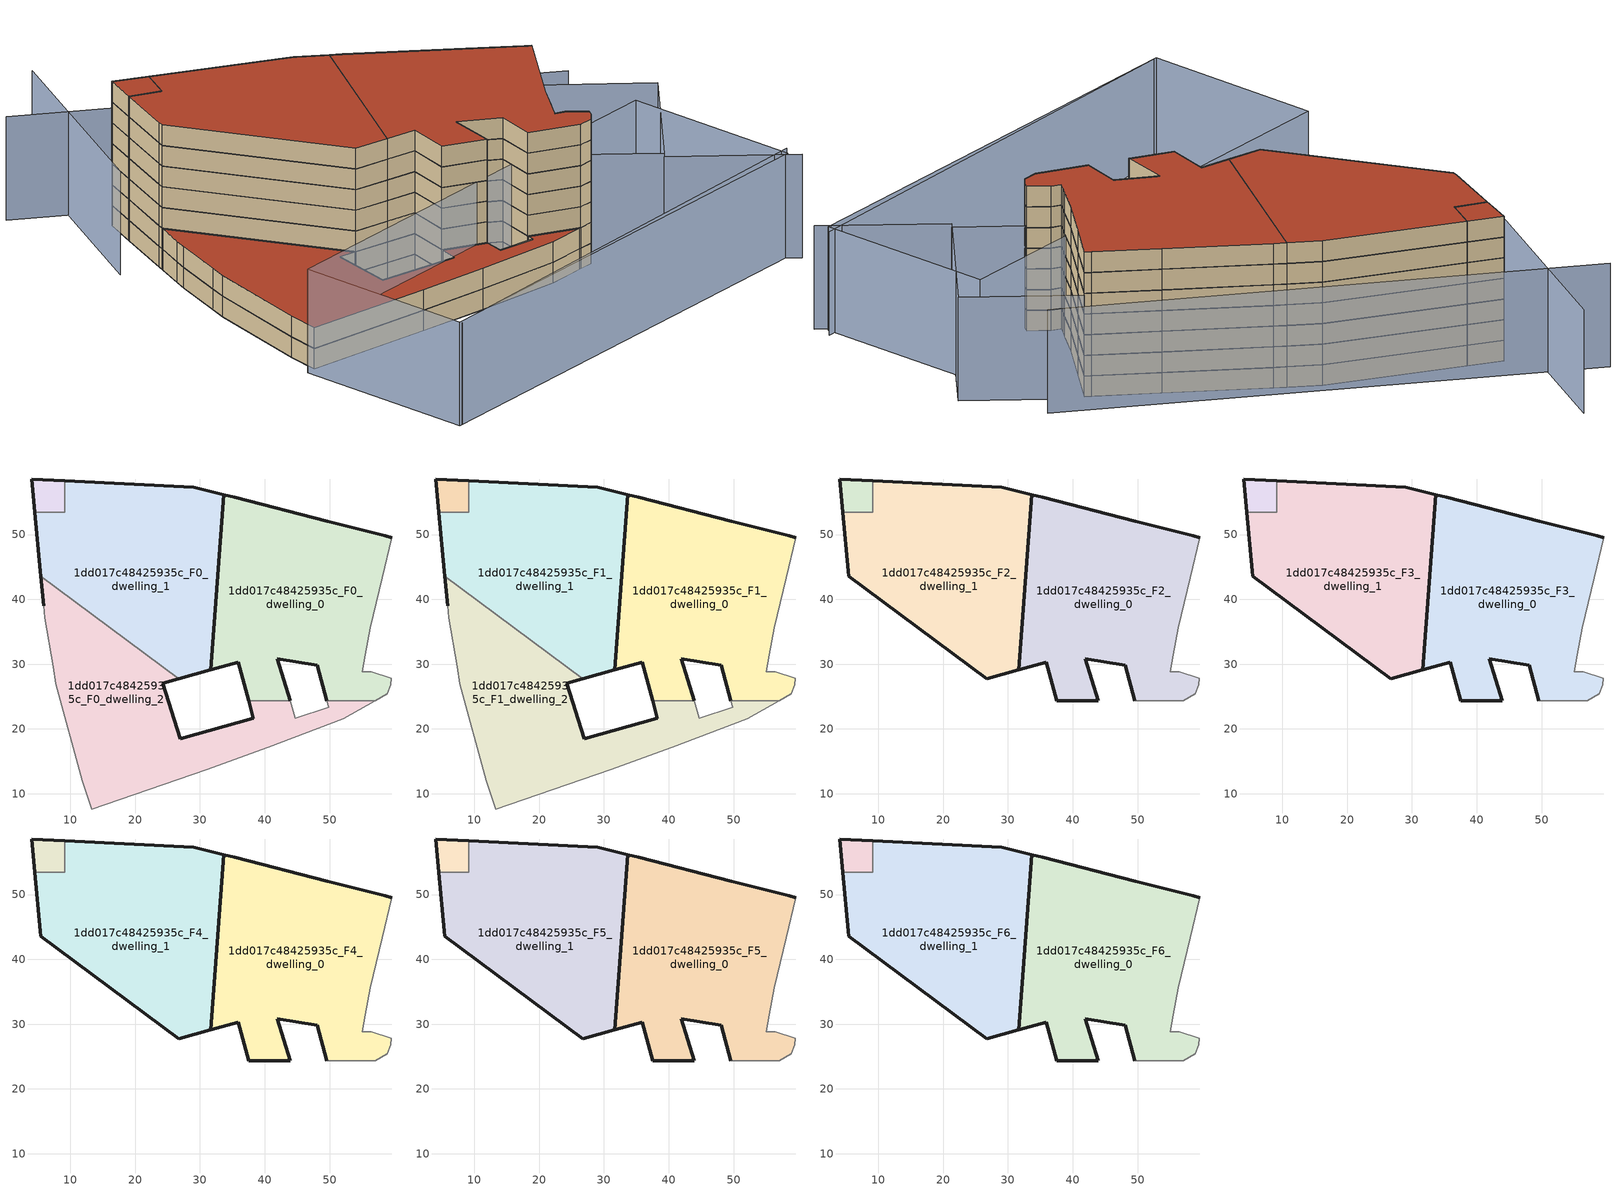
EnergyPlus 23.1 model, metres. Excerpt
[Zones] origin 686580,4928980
1dd017c48425935c_F0_dwelling_0
 floor ground (EU_floor_Construction): 58.86,25.41 59.44,26.85 59.48,27.79 56.45,28.85 55.02,28.84 55.26,30.11 55.51,31.46 56.28,35.64 58.14,43.37 59.6,49.52 58.61,49.78 49.66,52.09 35.34,55.78 33.65,56.17 31.65,29.14 35.93,30.33 37.51,24.38 43.9,24.38 41.95,30.86 48.09,29.84 49.56,24.38 57.04,24.38 z0
 wall outside (EU_wall_Construction): 49.56,24.38 48.09,29.84 41.95,30.86 43.9,24.38 / 37.51,24.38 35.93,30.33 31.65,29.14 33.65,56.17 35.34,55.78 49.66,52.09 58.61,49.78 59.6,49.52 z0:3
 wall adiabatic (EU_wall_Construction): 59.6,49.52 58.14,43.37 56.28,35.64 55.51,31.46 55.26,30.11 55.02,28.84 56.45,28.85 59.48,27.79 59.44,26.85 58.86,25.41 57.04,24.38 z0:3
 wall to 1dd017c48425935c_F0_dwelling_2 (EU_wall_Construction): 57.04,24.38 49.56,24.38 / 43.9,24.38 37.51,24.38 z0:3
1dd017c48425935c_F0_dwelling_1
 floor ground (EU_floor_Construction): 31.65,29.14 33.65,56.17 29.04,57.26 9.13,58.3 9.13,53.46 4.51,53.46 5.38,44.34 5.45,43.55 26.73,27.77 z0
 wall outside (EU_wall_Construction): 5.45,43.55 5.38,44.34 4.51,53.46 / 9.13,58.3 29.04,57.26 33.65,56.17 31.65,29.14 26.73,27.77 z0:3
 wall to 1dd017c48425935c_F0_dwelling_2 (EU_wall_Construction): 26.73,27.77 5.45,43.55 z0:3
 wall to 1dd017c48425935c_F0_circulation (EU_wall_Construction): 4.51,53.46 9.13,53.46 9.13,58.3 z0:3
1dd017c48425935c_F0_dwelling_2
 floor ground (EU_floor_Construction): 52.06,21.56 57.04,24.38 49.56,24.38 49.84,23.33 44.71,21.68 43.9,24.38 37.51,24.38 38.23,21.68 26.96,18.47 24.23,27.08 26.73,27.77 5.45,43.55 5.89,38.99 6.08,37.19 7.33,29.58 7.76,27.01 11.81,12.02 13.31,7.66 30.94,13.72 40.56,17.15 z0
 wall outside (EU_wall_Construction): 26.73,27.77 24.23,27.08 26.96,18.47 38.23,21.68 37.51,24.38 / 5.89,38.99 5.45,43.55 z0:3
 wall adiabatic (EU_wall_Construction): 43.9,24.38 44.71,21.68 49.84,23.33 49.56,24.38 / 57.04,24.38 52.06,21.56 40.56,17.15 30.94,13.72 13.31,7.66 11.81,12.02 7.76,27.01 7.33,29.58 6.08,37.19 5.89,38.99 z0:3
1dd017c48425935c_F0_circulation
 floor ground (EU_floor_Construction): 9.13,53.46 9.13,58.3 4.03,58.57 4.51,53.46 z0
 wall outside (EU_wall_Construction): 4.51,53.46 4.03,58.57 9.13,58.3 z0:3
1dd017c48425935c_F1_dwelling_0
 floor to 1dd017c48425935c_F0_dwelling_0 (EU_floor_Construction): 58.86,25.41 59.44,26.85 59.48,27.79 56.45,28.85 55.02,28.84 55.26,30.11 55.51,31.46 56.28,35.64 58.14,43.37 59.6,49.52 58.61,49.78 49.65,52.09 35.34,55.78 33.65,56.17 31.65,29.14 35.92,30.33 37.51,24.38 43.9,24.38 41.95,30.86 48.09,29.84 49.56,24.38 57.04,24.38 z3
 wall outside (EU_wall_Construction): 49.56,24.38 48.09,29.84 41.95,30.86 43.9,24.38 / 37.51,24.38 35.93,30.33 31.65,29.14 33.65,56.17 35.34,55.78 49.66,52.09 58.61,49.78 59.6,49.52 z3:6
 wall adiabatic (EU_wall_Construction): 59.6,49.52 58.14,43.37 56.28,35.64 55.51,31.46 55.26,30.11 55.02,28.84 56.45,28.85 59.48,27.79 59.44,26.85 58.86,25.41 57.04,24.38 z3:6
 wall to 1dd017c48425935c_F1_dwelling_2 (EU_wall_Construction): 57.04,24.38 49.56,24.38 / 43.9,24.38 37.51,24.38 z3:6
1dd017c48425935c_F1_dwelling_1
 floor to 1dd017c48425935c_F0_dwelling_1 (EU_floor_Construction): 31.65,29.14 33.65,56.17 29.03,57.26 9.13,58.3 9.13,53.46 4.51,53.46 5.38,44.34 5.45,43.55 26.73,27.77 z3
 wall outside (EU_wall_Construction): 5.45,43.55 5.38,44.34 4.51,53.46 / 9.13,58.3 29.04,57.26 33.65,56.17 31.65,29.14 26.73,27.77 z3:6
 wall to 1dd017c48425935c_F1_dwelling_2 (EU_wall_Construction): 26.73,27.77 5.45,43.55 z3:6
 wall to 1dd017c48425935c_F1_circulation (EU_wall_Construction): 4.51,53.46 9.13,53.46 9.13,58.3 z3:6
1dd017c48425935c_F1_dwelling_2
 floor to 1dd017c48425935c_F0_dwelling_2 (EU_floor_Construction): 52.06,21.56 57.04,24.38 49.56,24.38 49.84,23.33 44.71,21.68 43.9,24.38 37.51,24.38 38.23,21.68 26.96,18.47 24.23,27.08 26.73,27.77 5.45,43.55 5.88,38.99 6.08,37.19 7.33,29.58 7.75,27.01 11.81,12.02 13.31,7.66 30.94,13.72 40.56,17.15 z3
 wall outside (EU_wall_Construction): 26.73,27.77 24.23,27.08 26.96,18.47 38.23,21.68 37.51,24.38 / 5.89,38.99 5.45,43.55 z3:6
 wall adiabatic (EU_wall_Construction): 43.9,24.38 44.71,21.68 49.84,23.33 49.56,24.38 / 57.04,24.38 52.06,21.56 40.56,17.15 30.94,13.72 13.31,7.66 11.81,12.02 7.76,27.01 7.33,29.58 6.08,37.19 5.89,38.99 z3:6
 roof outside (EU_roof_Construction): 57.04,24.38 52.06,21.56 40.56,17.15 30.94,13.72 13.31,7.66 11.81,12.02 7.76,27.01 7.33,29.58 6.08,37.19 5.89,38.99 5.45,43.55 26.73,27.77 24.23,27.08 26.96,18.47 38.23,21.68 37.51,24.38 43.9,24.38 44.71,21.68 49.84,23.33 49.56,24.38 z6
1dd017c48425935c_F1_circulation
 floor to 1dd017c48425935c_F0_circulation (EU_floor_Construction): 9.13,53.46 9.13,58.3 4.02,58.57 4.51,53.46 z3
 wall outside (EU_wall_Construction): 4.51,53.46 4.03,58.57 9.13,58.3 z3:6
1dd017c48425935c_F2_dwelling_0
 floor to 1dd017c48425935c_F1_dwelling_0 (EU_floor_Construction): 58.86,25.41 59.44,26.85 59.48,27.79 56.45,28.85 55.02,28.84 55.26,30.11 55.51,31.46 56.28,35.64 58.14,43.37 59.6,49.52 58.61,49.78 49.65,52.09 35.34,55.78 33.65,56.17 31.65,29.14 35.92,30.33 37.51,24.38 43.9,24.38 41.95,30.86 48.09,29.84 49.56,24.38 57.04,24.38 z6
 wall outside (EU_wall_Construction): 49.56,24.38 48.09,29.84 41.95,30.86 43.9,24.38 37.51,24.38 35.93,30.33 31.65,29.14 33.65,56.17 35.34,55.78 49.66,52.09 58.61,49.78 59.6,49.52 z6:9
 wall adiabatic (EU_wall_Construction): 59.6,49.52 58.14,43.37 56.28,35.64 55.51,31.46 55.26,30.11 55.02,28.84 56.45,28.85 59.48,27.79 59.44,26.85 58.86,25.41 57.04,24.38 49.56,24.38 z6:9
1dd017c48425935c_F2_dwelling_1
 floor to 1dd017c48425935c_F1_dwelling_1 (EU_floor_Construction): 31.65,29.14 33.65,56.17 29.03,57.26 9.13,58.3 9.13,53.46 4.51,53.46 5.38,44.34 5.45,43.55 26.73,27.77 z6
 wall outside (EU_wall_Construction): 9.13,58.3 29.04,57.26 33.65,56.17 31.65,29.14 26.73,27.77 5.45,43.55 5.38,44.34 4.51,53.46 z6:9
 wall to 1dd017c48425935c_F2_circulation (EU_wall_Construction): 4.51,53.46 9.13,53.46 9.13,58.3 z6:9
1dd017c48425935c_F2_circulation
 floor to 1dd017c48425935c_F1_circulation (EU_floor_Construction): 9.13,53.46 9.13,58.3 4.02,58.57 4.51,53.46 z6
 wall outside (EU_wall_Construction): 4.51,53.46 4.03,58.57 9.13,58.3 z6:9
1dd017c48425935c_F3_dwelling_0
 floor to 1dd017c48425935c_F2_dwelling_0 (EU_floor_Construction): 58.86,25.41 59.44,26.85 59.48,27.79 56.45,28.85 55.02,28.84 55.26,30.11 55.51,31.46 56.28,35.64 58.14,43.37 59.6,49.52 58.61,49.78 49.65,52.09 35.34,55.78 33.65,56.17 31.65,29.14 35.92,30.33 37.51,24.38 43.9,24.38 41.95,30.86 48.09,29.84 49.56,24.38 57.04,24.38 z9
 wall outside (EU_wall_Construction): 49.56,24.38 48.09,29.84 41.95,30.86 43.9,24.38 37.51,24.38 35.93,30.33 31.65,29.14 33.65,56.17 35.34,55.78 49.66,52.09 58.61,49.78 59.6,49.52 z9:12
 wall adiabatic (EU_wall_Construction): 59.6,49.52 58.14,43.37 56.28,35.64 55.51,31.46 55.26,30.11 55.02,28.84 56.45,28.85 59.48,27.79 59.44,26.85 58.86,25.41 57.04,24.38 49.56,24.38 z9:12
1dd017c48425935c_F3_dwelling_1
 floor to 1dd017c48425935c_F2_dwelling_1 (EU_floor_Construction): 31.65,29.14 33.65,56.17 29.03,57.26 9.13,58.3 9.13,53.46 4.51,53.46 5.38,44.34 5.45,43.55 26.73,27.77 z9
 wall outside (EU_wall_Construction): 9.13,58.3 29.04,57.26 33.65,56.17 31.65,29.14 26.73,27.77 5.45,43.55 5.38,44.34 4.51,53.46 z9:12
 wall to 1dd017c48425935c_F3_circulation (EU_wall_Construction): 4.51,53.46 9.13,53.46 9.13,58.3 z9:12
1dd017c48425935c_F3_circulation
 floor to 1dd017c48425935c_F2_circulation (EU_floor_Construction): 9.13,53.46 9.13,58.3 4.02,58.57 4.51,53.46 z9
 wall outside (EU_wall_Construction): 4.51,53.46 4.03,58.57 9.13,58.3 z9:12
1dd017c48425935c_F4_dwelling_0
 floor to 1dd017c48425935c_F3_dwelling_0 (EU_floor_Construction): 58.86,25.41 59.44,26.85 59.48,27.79 56.45,28.85 55.02,28.84 55.26,30.11 55.51,31.46 56.28,35.64 58.14,43.37 59.6,49.52 58.61,49.78 49.65,52.09 35.34,55.78 33.65,56.17 31.65,29.14 35.92,30.33 37.51,24.38 43.9,24.38 41.95,30.86 48.09,29.84 49.56,24.38 57.04,24.38 z12
 wall outside (EU_wall_Construction): 49.56,24.38 48.09,29.84 41.95,30.86 43.9,24.38 37.51,24.38 35.93,30.33 31.65,29.14 33.65,56.17 35.34,55.78 49.66,52.09 58.61,49.78 59.6,49.52 z12:15
 wall adiabatic (EU_wall_Construction): 59.6,49.52 58.14,43.37 56.28,35.64 55.51,31.46 55.26,30.11 55.02,28.84 56.45,28.85 59.48,27.79 59.44,26.85 58.86,25.41 57.04,24.38 49.56,24.38 z12:15
1dd017c48425935c_F4_dwelling_1
 floor to 1dd017c48425935c_F3_dwelling_1 (EU_floor_Construction): 31.65,29.14 33.65,56.17 29.03,57.26 9.13,58.3 9.13,53.46 4.51,53.46 5.38,44.34 5.45,43.55 26.73,27.77 z12
 wall outside (EU_wall_Construction): 9.13,58.3 29.04,57.26 33.65,56.17 31.65,29.14 26.73,27.77 5.45,43.55 5.38,44.34 4.51,53.46 z12:15
 wall to 1dd017c48425935c_F4_circulation (EU_wall_Construction): 4.51,53.46 9.13,53.46 9.13,58.3 z12:15
1dd017c48425935c_F4_circulation
 floor to 1dd017c48425935c_F3_circulation (EU_floor_Construction): 9.13,53.46 9.13,58.3 4.02,58.57 4.51,53.46 z12
 wall outside (EU_wall_Construction): 4.51,53.46 4.03,58.57 9.13,58.3 z12:15
1dd017c48425935c_F5_dwelling_0
 floor to 1dd017c48425935c_F4_dwelling_0 (EU_floor_Construction): 58.86,25.41 59.44,26.85 59.48,27.79 56.45,28.85 55.02,28.84 55.26,30.11 55.51,31.46 56.28,35.64 58.14,43.37 59.6,49.52 58.61,49.78 49.65,52.09 35.34,55.78 33.65,56.17 31.65,29.14 35.92,30.33 37.51,24.38 43.9,24.38 41.95,30.86 48.09,29.84 49.56,24.38 57.04,24.38 z15
 wall outside (EU_wall_Construction): 49.56,24.38 48.09,29.84 41.95,30.86 43.9,24.38 37.51,24.38 35.93,30.33 31.65,29.14 33.65,56.17 35.34,55.78 49.66,52.09 58.61,49.78 59.6,49.52 z15:18
 wall adiabatic (EU_wall_Construction): 59.6,49.52 58.14,43.37 56.28,35.64 55.51,31.46 55.26,30.11 55.02,28.84 56.45,28.85 59.48,27.79 59.44,26.85 58.86,25.41 57.04,24.38 49.56,24.38 z15:18
1dd017c48425935c_F5_dwelling_1
 floor to 1dd017c48425935c_F4_dwelling_1 (EU_floor_Construction): 31.65,29.14 33.65,56.17 29.03,57.26 9.13,58.3 9.13,53.46 4.51,53.46 5.38,44.34 5.45,43.55 26.73,27.77 z15
 wall outside (EU_wall_Construction): 9.13,58.3 29.04,57.26 33.65,56.17 31.65,29.14 26.73,27.77 5.45,43.55 5.38,44.34 4.51,53.46 z15:18
 wall to 1dd017c48425935c_F5_circulation (EU_wall_Construction): 4.51,53.46 9.13,53.46 9.13,58.3 z15:18
1dd017c48425935c_F5_circulation
 floor to 1dd017c48425935c_F4_circulation (EU_floor_Construction): 9.13,53.46 9.13,58.3 4.02,58.57 4.51,53.46 z15
 wall outside (EU_wall_Construction): 4.51,53.46 4.03,58.57 9.13,58.3 z15:18
1dd017c48425935c_F6_dwelling_0
 floor to 1dd017c48425935c_F5_dwelling_0 (EU_floor_Construction): 58.86,25.41 59.44,26.85 59.48,27.79 56.45,28.85 55.02,28.84 55.26,30.11 55.51,31.46 56.28,35.64 58.14,43.37 59.6,49.52 58.61,49.78 49.65,52.09 35.34,55.78 33.65,56.17 31.65,29.14 35.92,30.33 37.51,24.38 43.9,24.38 41.95,30.86 48.09,29.84 49.56,24.38 57.04,24.38 z18
 wall outside (EU_wall_Construction): 49.56,24.38 48.09,29.84 41.95,30.86 43.9,24.38 37.51,24.38 35.93,30.33 31.65,29.14 33.65,56.17 35.34,55.78 49.66,52.09 58.61,49.78 59.6,49.52 z18:21
 wall adiabatic (EU_wall_Construction): 59.6,49.52 58.14,43.37 56.28,35.64 55.51,31.46 55.26,30.11 55.02,28.84 56.45,28.85 59.48,27.79 59.44,26.85 58.86,25.41 57.04,24.38 49.56,24.38 z18:21
 roof outside (EU_roof_Construction): 58.61,49.78 59.6,49.52 58.14,43.37 56.28,35.64 55.51,31.46 55.26,30.11 55.02,28.84 56.45,28.85 59.48,27.79 59.44,26.85 58.86,25.41 57.04,24.38 49.56,24.38 48.09,29.84 41.95,30.86 43.9,24.38 37.51,24.38 35.93,30.33 31.65,29.14 33.65,56.17 35.34,55.78 49.66,52.09 z21
1dd017c48425935c_F6_dwelling_1
 floor to 1dd017c48425935c_F5_dwelling_1 (EU_floor_Construction): 31.65,29.14 33.65,56.17 29.03,57.26 9.13,58.3 9.13,53.46 4.51,53.46 5.38,44.34 5.45,43.55 26.73,27.77 z18
 wall outside (EU_wall_Construction): 9.13,58.3 29.04,57.26 33.65,56.17 31.65,29.14 26.73,27.77 5.45,43.55 5.38,44.34 4.51,53.46 z18:21
 wall to 1dd017c48425935c_F6_circulation (EU_wall_Construction): 4.51,53.46 9.13,53.46 9.13,58.3 z18:21
 roof outside (EU_roof_Construction): 33.65,56.17 31.65,29.14 26.73,27.77 5.45,43.55 5.38,44.34 4.51,53.46 9.13,53.46 9.13,58.3 29.04,57.26 z21
1dd017c48425935c_F6_circulation
 floor to 1dd017c48425935c_F5_circulation (EU_floor_Construction): 9.13,53.46 9.13,58.3 4.02,58.57 4.51,53.46 z18
 wall outside (EU_wall_Construction): 4.51,53.46 4.03,58.57 9.13,58.3 z18:21
 roof outside (EU_roof_Construction): 9.13,58.3 9.13,53.46 4.51,53.46 4.03,58.57 z21
shading: 25.52,-15.16 84.21,19.86 / 85.43,17.38 68.27,23.1 / 68.27,23.1 75.51,44.82 / -0.09,77.28 -0.26,44.05 / 65.81,52.47 -8.36,65.05 / 83.77,18.35 25.06,-15.43 / 25.06,-15.43 12.16,7 / 12.16,7 70.87,40.77 / 70.87,40.77 83.77,18.35 / 75.48,44.75 68.6,24.11 / 68.6,24.11 52.88,29.35 / 52.88,29.35 59.76,49.99 / 59.76,49.99 75.48,44.75 z0:15
[Building]
EU S2 Campaign: North Axis=0; Terrain=City; Solar Distribution=FullExterior
[Site:Location]
Bologna: Latitude=44.5; Longitude=11.25; Time Zone=1; Elevation=37
[SizingPeriod:WeatherFileDays]
AnnualSizingPeriod: Begin Month=1; Begin Day of Month=1; End Month=12; End Day of Month=31; Day of Week for Start Day=Monday; Use Weather File Daylight Saving Period=No; Use Weather File Rain and Snow Indicators=No
[MATERIAL]
EU_InternalMass_Material: Roughness=MediumRough; Thickness=0.1; Conductivity=1; Density=1800; Specific Heat=900; Thermal Absorptance=0.9; Solar Absorptance=0.7; Visible Absorptance=0.7
[MATERIAL:NOMASS] Roughness=MediumRough; Thermal Absorptance=0.9; Solar Absorptance=0.7; Visible Absorptance=0.7
Name | Thermal Resistance
EU_wall_NoMass | 0.905828
EU_roof_NoMass | 0.37593
EU_floor_NoMass | 0.67114
[CONSTRUCTION]
EU_wall_Construction: EU_wall_NoMass
EU_roof_Construction: EU_roof_NoMass
EU_floor_Construction: EU_floor_NoMass
EU_InternalMass_Construction: EU_InternalMass_Material
[ZONE] Type=1; Multiplier=1; Ceiling Height=autocalculate; Floor Area=autocalculate; Part of Total Floor Area=Yes
Name | Volume
1dd017c48425935c_F0_dwelling_0; 1dd017c48425935c_F1_dwelling_0; 1dd017c48425935c_F2_dwelling_0; 1dd017c48425935c_F3_dwelling_0; 1dd017c48425935c_F4_dwelling_0; 1dd017c48425935c_F5_dwelling_0; 1dd017c48425935c_F6_dwelling_0 | 1979.88
1dd017c48425935c_F0_dwelling_1; 1dd017c48425935c_F1_dwelling_1; 1dd017c48425935c_F2_dwelling_1; 1dd017c48425935c_F3_dwelling_1; 1dd017c48425935c_F4_dwelling_1; 1dd017c48425935c_F5_dwelling_1; 1dd017c48425935c_F6_dwelling_1 | 1887.3
1dd017c48425935c_F0_dwelling_2; 1dd017c48425935c_F1_dwelling_2 | 1742.29
1dd017c48425935c_F0_circulation | 72.4021
1dd017c48425935c_F1_circulation; 1dd017c48425935c_F2_circulation; 1dd017c48425935c_F3_circulation; 1dd017c48425935c_F4_circulation; 1dd017c48425935c_F5_circulation; 1dd017c48425935c_F6_circulation | 72.4036
[INTERNALMASS] Construction=EU_InternalMass_Construction
Name | Zone or ZoneList | Surface Area
1dd017c48425935c_F0_dwelling_0_EU_InternalMass | 1dd017c48425935c_F0_dwelling_0 | 568.413
1dd017c48425935c_F0_dwelling_1_EU_InternalMass | 1dd017c48425935c_F0_dwelling_1 | 573.445
1dd017c48425935c_F0_dwelling_2_EU_InternalMass | 1dd017c48425935c_F0_dwelling_2 | 570.546
1dd017c48425935c_F1_dwelling_0_EU_InternalMass | 1dd017c48425935c_F1_dwelling_0 | 568.413
1dd017c48425935c_F1_dwelling_1_EU_InternalMass | 1dd017c48425935c_F1_dwelling_1 | 573.445
1dd017c48425935c_F1_dwelling_2_EU_InternalMass | 1dd017c48425935c_F1_dwelling_2 | 570.546
1dd017c48425935c_F2_dwelling_0_EU_InternalMass | 1dd017c48425935c_F2_dwelling_0 | 788.607
1dd017c48425935c_F2_dwelling_1_EU_InternalMass | 1dd017c48425935c_F2_dwelling_1 | 788.607
1dd017c48425935c_F3_dwelling_0_EU_InternalMass | 1dd017c48425935c_F3_dwelling_0 | 788.607
1dd017c48425935c_F3_dwelling_1_EU_InternalMass | 1dd017c48425935c_F3_dwelling_1 | 788.607
1dd017c48425935c_F4_dwelling_0_EU_InternalMass | 1dd017c48425935c_F4_dwelling_0 | 788.607
1dd017c48425935c_F4_dwelling_1_EU_InternalMass | 1dd017c48425935c_F4_dwelling_1 | 788.607
1dd017c48425935c_F5_dwelling_0_EU_InternalMass | 1dd017c48425935c_F5_dwelling_0 | 788.607
1dd017c48425935c_F5_dwelling_1_EU_InternalMass | 1dd017c48425935c_F5_dwelling_1 | 788.607
1dd017c48425935c_F6_dwelling_0_EU_InternalMass | 1dd017c48425935c_F6_dwelling_0 | 788.607
1dd017c48425935c_F6_dwelling_1_EU_InternalMass | 1dd017c48425935c_F6_dwelling_1 | 788.607
[OTHEREQUIPMENT] Fuel Type=Electricity; Design Level Calculation Method=Watts/Area; Power per Zone Floor Area=1; Fraction Latent=0; Fraction Radiant=0; Fraction Lost=0; Carbon Dioxide Generation Rate=0; EndUse Subcategory=EU_Step8_InternalGains
Name | Zone or ZoneList or Space or SpaceList | Schedule
EU_Step8_InternalGain_1dd017c48425935c_F0_dwelling_0_f000 | 1dd017c48425935c_F0_dwelling_0 | EU_Step8_GainSchedule_1dd017c48425935c_F0_dwelling_0_f000
EU_Step8_InternalGain_1dd017c48425935c_F0_dwelling_1_f000 | 1dd017c48425935c_F0_dwelling_1 | EU_Step8_GainSchedule_1dd017c48425935c_F0_dwelling_1_f000
EU_Step8_InternalGain_1dd017c48425935c_F0_dwelling_2_f000 | 1dd017c48425935c_F0_dwelling_2 | EU_Step8_GainSchedule_1dd017c48425935c_F0_dwelling_2_f000
EU_Step8_InternalGain_1dd017c48425935c_F1_dwelling_0_f000 | 1dd017c48425935c_F1_dwelling_0 | EU_Step8_GainSchedule_1dd017c48425935c_F1_dwelling_0_f000
EU_Step8_InternalGain_1dd017c48425935c_F1_dwelling_1_f000 | 1dd017c48425935c_F1_dwelling_1 | EU_Step8_GainSchedule_1dd017c48425935c_F1_dwelling_1_f000
EU_Step8_InternalGain_1dd017c48425935c_F1_dwelling_2_f000 | 1dd017c48425935c_F1_dwelling_2 | EU_Step8_GainSchedule_1dd017c48425935c_F1_dwelling_2_f000
EU_Step8_InternalGain_1dd017c48425935c_F2_dwelling_0_f000 | 1dd017c48425935c_F2_dwelling_0 | EU_Step8_GainSchedule_1dd017c48425935c_F2_dwelling_0_f000
EU_Step8_InternalGain_1dd017c48425935c_F2_dwelling_1_f000 | 1dd017c48425935c_F2_dwelling_1 | EU_Step8_GainSchedule_1dd017c48425935c_F2_dwelling_1_f000
EU_Step8_InternalGain_1dd017c48425935c_F3_dwelling_0_f000 | 1dd017c48425935c_F3_dwelling_0 | EU_Step8_GainSchedule_1dd017c48425935c_F3_dwelling_0_f000
EU_Step8_InternalGain_1dd017c48425935c_F3_dwelling_1_f000 | 1dd017c48425935c_F3_dwelling_1 | EU_Step8_GainSchedule_1dd017c48425935c_F3_dwelling_1_f000
EU_Step8_InternalGain_1dd017c48425935c_F4_dwelling_0_f000 | 1dd017c48425935c_F4_dwelling_0 | EU_Step8_GainSchedule_1dd017c48425935c_F4_dwelling_0_f000
EU_Step8_InternalGain_1dd017c48425935c_F4_dwelling_1_f000 | 1dd017c48425935c_F4_dwelling_1 | EU_Step8_GainSchedule_1dd017c48425935c_F4_dwelling_1_f000
EU_Step8_InternalGain_1dd017c48425935c_F5_dwelling_0_f000 | 1dd017c48425935c_F5_dwelling_0 | EU_Step8_GainSchedule_1dd017c48425935c_F5_dwelling_0_f000
EU_Step8_InternalGain_1dd017c48425935c_F5_dwelling_1_f000 | 1dd017c48425935c_F5_dwelling_1 | EU_Step8_GainSchedule_1dd017c48425935c_F5_dwelling_1_f000
EU_Step8_InternalGain_1dd017c48425935c_F6_dwelling_0_f000 | 1dd017c48425935c_F6_dwelling_0 | EU_Step8_GainSchedule_1dd017c48425935c_F6_dwelling_0_f000
EU_Step8_InternalGain_1dd017c48425935c_F6_dwelling_1_f000 | 1dd017c48425935c_F6_dwelling_1 | EU_Step8_GainSchedule_1dd017c48425935c_F6_dwelling_1_f000
[ZONEINFILTRATION:DESIGNFLOWRATE] Schedule=EU_AlwaysOn; Design Flow Rate Calculation Method=Flow/Area; Flow Rate per Floor Area=0.0005; Constant Term Coefficient=1; Temperature Term Coefficient=0; Velocity Term Coefficient=0; Velocity Squared Term Coefficient=0
Name | Zone or ZoneList or Space or SpaceList
EU_Circulation_Infiltration_1dd017c48425935c_F0_circulation | 1dd017c48425935c_F0_circulation
EU_Circulation_Infiltration_1dd017c48425935c_F1_circulation | 1dd017c48425935c_F1_circulation
EU_Circulation_Infiltration_1dd017c48425935c_F2_circulation | 1dd017c48425935c_F2_circulation
EU_Circulation_Infiltration_1dd017c48425935c_F3_circulation | 1dd017c48425935c_F3_circulation
EU_Circulation_Infiltration_1dd017c48425935c_F4_circulation | 1dd017c48425935c_F4_circulation
EU_Circulation_Infiltration_1dd017c48425935c_F5_circulation | 1dd017c48425935c_F5_circulation
EU_Circulation_Infiltration_1dd017c48425935c_F6_circulation | 1dd017c48425935c_F6_circulation
[ZONEVENTILATION:DESIGNFLOWRATE] Schedule=EU_AlwaysOn; Design Flow Rate Calculation Method=AirChanges/Hour; Air Changes per Hour=0.73129; Ventilation Type=Natural; Fan Pressure Rise=0; Fan Total Efficiency=1; Constant Term Coefficient=1; Temperature Term Coefficient=0; Velocity Term Coefficient=0; Velocity Squared Term Coefficient=0; Minimum Indoor Temperature=-100; Maximum Indoor Temperature=100; Delta Temperature=-100; Minimum Outdoor Temperature=-100; Maximum Outdoor Temperature=100; Maximum Wind Speed=40
Name | Zone or ZoneList or Space or SpaceList
EU_ConstantAir_1dd017c48425935c_F0_dwelling_0 | 1dd017c48425935c_F0_dwelling_0
EU_ConstantAir_1dd017c48425935c_F0_dwelling_1 | 1dd017c48425935c_F0_dwelling_1
EU_ConstantAir_1dd017c48425935c_F0_dwelling_2 | 1dd017c48425935c_F0_dwelling_2
EU_ConstantAir_1dd017c48425935c_F1_dwelling_0 | 1dd017c48425935c_F1_dwelling_0
EU_ConstantAir_1dd017c48425935c_F1_dwelling_1 | 1dd017c48425935c_F1_dwelling_1
EU_ConstantAir_1dd017c48425935c_F1_dwelling_2 | 1dd017c48425935c_F1_dwelling_2
EU_ConstantAir_1dd017c48425935c_F2_dwelling_0 | 1dd017c48425935c_F2_dwelling_0
EU_ConstantAir_1dd017c48425935c_F2_dwelling_1 | 1dd017c48425935c_F2_dwelling_1
EU_ConstantAir_1dd017c48425935c_F3_dwelling_0 | 1dd017c48425935c_F3_dwelling_0
EU_ConstantAir_1dd017c48425935c_F3_dwelling_1 | 1dd017c48425935c_F3_dwelling_1
EU_ConstantAir_1dd017c48425935c_F4_dwelling_0 | 1dd017c48425935c_F4_dwelling_0
EU_ConstantAir_1dd017c48425935c_F4_dwelling_1 | 1dd017c48425935c_F4_dwelling_1
EU_ConstantAir_1dd017c48425935c_F5_dwelling_0 | 1dd017c48425935c_F5_dwelling_0
EU_ConstantAir_1dd017c48425935c_F5_dwelling_1 | 1dd017c48425935c_F5_dwelling_1
EU_ConstantAir_1dd017c48425935c_F6_dwelling_0 | 1dd017c48425935c_F6_dwelling_0
EU_ConstantAir_1dd017c48425935c_F6_dwelling_1 | 1dd017c48425935c_F6_dwelling_1
[HVACTEMPLATE:THERMOSTAT] Constant Heating Setpoint=20; Constant Cooling Setpoint=50
EU_HeatOnly_1dd017c48425935c_F0_dwelling_0; EU_HeatOnly_1dd017c48425935c_F0_dwelling_1; EU_HeatOnly_1dd017c48425935c_F0_dwelling_2; EU_HeatOnly_1dd017c48425935c_F1_dwelling_0; EU_HeatOnly_1dd017c48425935c_F1_dwelling_1; EU_HeatOnly_1dd017c48425935c_F1_dwelling_2; EU_HeatOnly_1dd017c48425935c_F2_dwelling_0; EU_HeatOnly_1dd017c48425935c_F2_dwelling_1; EU_HeatOnly_1dd017c48425935c_F3_dwelling_0; EU_HeatOnly_1dd017c48425935c_F3_dwelling_1; EU_HeatOnly_1dd017c48425935c_F4_dwelling_0; EU_HeatOnly_1dd017c48425935c_F4_dwelling_1; EU_HeatOnly_1dd017c48425935c_F5_dwelling_0; EU_HeatOnly_1dd017c48425935c_F5_dwelling_1; EU_HeatOnly_1dd017c48425935c_F6_dwelling_0; EU_HeatOnly_1dd017c48425935c_F6_dwelling_1
[HVACTEMPLATE:ZONE:IDEALLOADSAIRSYSTEM] System Availability Schedule=EU_AlwaysOn; Maximum Heating Supply Air Temperature=50; Minimum Cooling Supply Air Temperature=13; Maximum Heating Supply Air Humidity Ratio=0.0156; Minimum Cooling Supply Air Humidity Ratio=0.0077; Heating Limit=NoLimit; Cooling Limit=NoLimit; Heating Availability Schedule=EU_AlwaysOn; Cooling Availability Schedule=EU_CoolingOff; Dehumidification Control Type=ConstantSensibleHeatRatio; Cooling Sensible Heat Ratio=0.7; Dehumidification Setpoint=60; Humidification Control Type=None; Humidification Setpoint=30; Outdoor Air Method=None; Outdoor Air Flow Rate per Person=0.00944; Outdoor Air Flow Rate per Zone Floor Area=0; Outdoor Air Flow Rate per Zone=0; Demand Controlled Ventilation Type=None; Outdoor Air Economizer Type=NoEconomizer; Heat Recovery Type=None; Sensible Heat Recovery Effectiveness=0.7; Latent Heat Recovery Effectiveness=0.65
Name | Template Thermostat
1dd017c48425935c_F0_dwelling_0 | EU_HeatOnly_1dd017c48425935c_F0_dwelling_0
1dd017c48425935c_F0_dwelling_1 | EU_HeatOnly_1dd017c48425935c_F0_dwelling_1
1dd017c48425935c_F0_dwelling_2 | EU_HeatOnly_1dd017c48425935c_F0_dwelling_2
1dd017c48425935c_F1_dwelling_0 | EU_HeatOnly_1dd017c48425935c_F1_dwelling_0
1dd017c48425935c_F1_dwelling_1 | EU_HeatOnly_1dd017c48425935c_F1_dwelling_1
1dd017c48425935c_F1_dwelling_2 | EU_HeatOnly_1dd017c48425935c_F1_dwelling_2
1dd017c48425935c_F2_dwelling_0 | EU_HeatOnly_1dd017c48425935c_F2_dwelling_0
1dd017c48425935c_F2_dwelling_1 | EU_HeatOnly_1dd017c48425935c_F2_dwelling_1
1dd017c48425935c_F3_dwelling_0 | EU_HeatOnly_1dd017c48425935c_F3_dwelling_0
1dd017c48425935c_F3_dwelling_1 | EU_HeatOnly_1dd017c48425935c_F3_dwelling_1
1dd017c48425935c_F4_dwelling_0 | EU_HeatOnly_1dd017c48425935c_F4_dwelling_0
1dd017c48425935c_F4_dwelling_1 | EU_HeatOnly_1dd017c48425935c_F4_dwelling_1
1dd017c48425935c_F5_dwelling_0 | EU_HeatOnly_1dd017c48425935c_F5_dwelling_0
1dd017c48425935c_F5_dwelling_1 | EU_HeatOnly_1dd017c48425935c_F5_dwelling_1
1dd017c48425935c_F6_dwelling_0 | EU_HeatOnly_1dd017c48425935c_F6_dwelling_0
1dd017c48425935c_F6_dwelling_1 | EU_HeatOnly_1dd017c48425935c_F6_dwelling_1
[SIZING:ZONE] Zone Cooling Design Supply Air Temperature Input Method=SupplyAirTemperature; Zone Cooling Design Supply Air Temperature=13; Zone Heating Design Supply Air Temperature Input Method=SupplyAirTemperature; Zone Heating Design Supply Air Temperature=50; Zone Cooling Design Supply Air Humidity Ratio=0.008; Zone Heating Design Supply Air Humidity Ratio=0.008; Cooling Design Air Flow Method=DesignDay; Cooling Design Air Flow Rate=0; Cooling Minimum Air Flow per Zone Floor Area=0.000762; Cooling Minimum Air Flow=0; Cooling Minimum Air Flow Fraction=0.2; Heating Design Air Flow Method=DesignDay; Heating Design Air Flow Rate=0; Heating Maximum Air Flow per Zone Floor Area=0.002032; Heating Maximum Air Flow=0.141576; Heating Maximum Air Flow Fraction=0.3; Account for Dedicated Outdoor Air System=No; Dedicated Outdoor Air System Control Strategy=NeutralSupplyAir; Dedicated Outdoor Air Low Setpoint Temperature for Design=autosize; Dedicated Outdoor Air High Setpoint Temperature for Design=autosize; Zone Load Sizing Method=Sensible Load Only No Latent Load; Zone Latent Cooling Design Supply Air Humidity Ratio Input Method=HumidityRatioDifference; Zone Cooling Design Supply Air Humidity Ratio Difference=0.005; Zone Latent Heating Design Supply Air Humidity Ratio Input Method=HumidityRatioDifference; Zone Humidification Design Supply Air Humidity Ratio Difference=0.005
1dd017c48425935c_F0_dwelling_0; 1dd017c48425935c_F0_dwelling_1; 1dd017c48425935c_F0_dwelling_2; 1dd017c48425935c_F1_dwelling_0; 1dd017c48425935c_F1_dwelling_1; 1dd017c48425935c_F1_dwelling_2; 1dd017c48425935c_F2_dwelling_0; 1dd017c48425935c_F2_dwelling_1; 1dd017c48425935c_F3_dwelling_0; 1dd017c48425935c_F3_dwelling_1; 1dd017c48425935c_F4_dwelling_0; 1dd017c48425935c_F4_dwelling_1; 1dd017c48425935c_F5_dwelling_0; 1dd017c48425935c_F5_dwelling_1; 1dd017c48425935c_F6_dwelling_0; 1dd017c48425935c_F6_dwelling_1
[SCHEDULE:CONSTANT]
Name | Hourly Value
EU_AlwaysOn | 1
EU_CoolingOff | 0
[SCHEDULE:FILE] Column Number=1; Rows to Skip at Top=0; Number of Hours of Data=8760; Column Separator=Comma; Interpolate to Timestep=No; Minutes per Item=60; Adjust Schedule for Daylight Savings=Yes
Name | File
EU_Step8_GainSchedule_1dd017c48425935c_F0_dwelling_0_f000 | ../../schedules/1dd017c48425935c/1dd017c48425935c_F0_dwelling_0_f000_gain.csv
EU_Step8_GainSchedule_1dd017c48425935c_F0_dwelling_1_f000 | ../../schedules/1dd017c48425935c/1dd017c48425935c_F0_dwelling_1_f000_gain.csv
EU_Step8_GainSchedule_1dd017c48425935c_F0_dwelling_2_f000 | ../../schedules/1dd017c48425935c/1dd017c48425935c_F0_dwelling_2_f000_gain.csv
EU_Step8_GainSchedule_1dd017c48425935c_F1_dwelling_0_f000 | ../../schedules/1dd017c48425935c/1dd017c48425935c_F1_dwelling_0_f000_gain.csv
EU_Step8_GainSchedule_1dd017c48425935c_F1_dwelling_1_f000 | ../../schedules/1dd017c48425935c/1dd017c48425935c_F1_dwelling_1_f000_gain.csv
EU_Step8_GainSchedule_1dd017c48425935c_F1_dwelling_2_f000 | ../../schedules/1dd017c48425935c/1dd017c48425935c_F1_dwelling_2_f000_gain.csv
EU_Step8_GainSchedule_1dd017c48425935c_F2_dwelling_0_f000 | ../../schedules/1dd017c48425935c/1dd017c48425935c_F2_dwelling_0_f000_gain.csv
EU_Step8_GainSchedule_1dd017c48425935c_F2_dwelling_1_f000 | ../../schedules/1dd017c48425935c/1dd017c48425935c_F2_dwelling_1_f000_gain.csv
EU_Step8_GainSchedule_1dd017c48425935c_F3_dwelling_0_f000 | ../../schedules/1dd017c48425935c/1dd017c48425935c_F3_dwelling_0_f000_gain.csv
EU_Step8_GainSchedule_1dd017c48425935c_F3_dwelling_1_f000 | ../../schedules/1dd017c48425935c/1dd017c48425935c_F3_dwelling_1_f000_gain.csv
EU_Step8_GainSchedule_1dd017c48425935c_F4_dwelling_0_f000 | ../../schedules/1dd017c48425935c/1dd017c48425935c_F4_dwelling_0_f000_gain.csv
EU_Step8_GainSchedule_1dd017c48425935c_F4_dwelling_1_f000 | ../../schedules/1dd017c48425935c/1dd017c48425935c_F4_dwelling_1_f000_gain.csv
EU_Step8_GainSchedule_1dd017c48425935c_F5_dwelling_0_f000 | ../../schedules/1dd017c48425935c/1dd017c48425935c_F5_dwelling_0_f000_gain.csv
EU_Step8_GainSchedule_1dd017c48425935c_F5_dwelling_1_f000 | ../../schedules/1dd017c48425935c/1dd017c48425935c_F5_dwelling_1_f000_gain.csv
EU_Step8_GainSchedule_1dd017c48425935c_F6_dwelling_0_f000 | ../../schedules/1dd017c48425935c/1dd017c48425935c_F6_dwelling_0_f000_gain.csv
EU_Step8_GainSchedule_1dd017c48425935c_F6_dwelling_1_f000 | ../../schedules/1dd017c48425935c/1dd017c48425935c_F6_dwelling_1_f000_gain.csv
